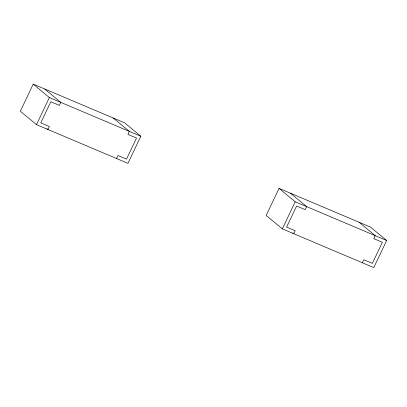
<?xml version="1.0" encoding="UTF-8"?>
<svg xmlns="http://www.w3.org/2000/svg" width="407" height="407" viewBox="0 0 407 407"><rect width="100%" height="100%" fill="white"/><g stroke="black" fill="none" stroke-linecap="round" stroke-linejoin="round"><path stroke-width="0.61" d="M33.216 84.132L20.35 111.228L36.503 124.639L127.956 163.355L140.822 136.259L124.664 122.848L33.216 84.132L49.369 97.543L140.822 136.259M36.503 124.639L49.369 97.543M116.524 158.511L117.954 155.505L126.526 159.132L136.533 138.059L127.961 134.427L129.39 131.415L113.232 118.005M279.044 188.375L266.178 215.471L282.336 228.882L373.784 267.597L386.65 240.501L370.497 227.091L279.044 188.375L295.202 201.786L386.65 240.501M282.336 228.882L295.202 201.786M362.352 262.759L363.782 259.747L372.354 263.38L382.361 242.302L373.789 238.675L375.218 235.663L359.066 222.253M290.476 193.218L306.634 206.629L305.204 209.636L296.627 206.008L286.62 227.081L295.197 230.713L293.768 233.725L292.816 232.931M44.648 88.97L60.801 102.381L59.371 105.393L50.799 101.76L40.792 122.838L49.364 126.465L47.934 129.477L46.988 128.688"/></g></svg>
